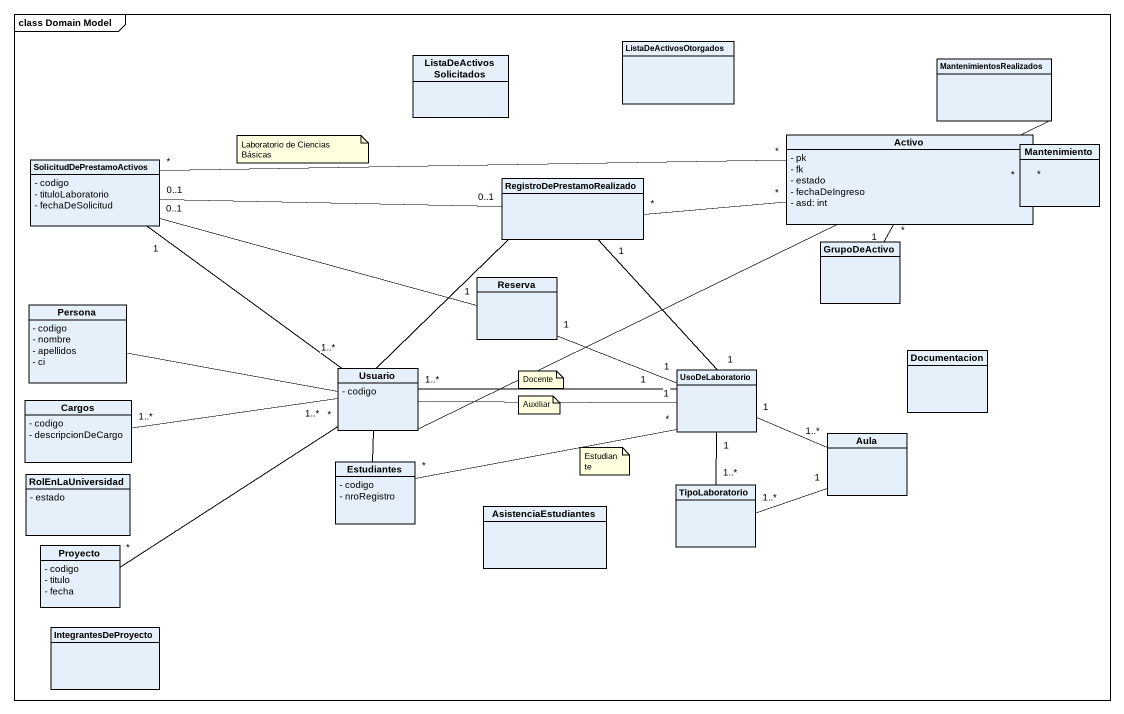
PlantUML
@startuml
mainframe class Domain Model
hide circle
hide empty members
skinparam classAttributeIconSize 0
class ListaDeActivosOtorgados
class ListaDeActivosSolicitados
class MantenimientosRealizados
class SolicitudDePrestamoActivos {
  - codigo
  - tituloLaboratorio
  - fechaDeSolicitud
}
class Activo {
  - pk
  - fk
  - estado
  - fechaDeIngreso
  - asd: int
}
class Mantenimiento
class RegistroDePrestamoRealizado
class GrupoDeActivo
class Reserva
class Persona {
  - codigo
  - nombre
  - apellidos
  - ci
}
class Usuario {
  - codigo
}
class UsoDeLaboratorio
class Documentacion
class Cargos {
  - codigo
  - descripcionDeCargo
}
class Aula
class RolEnLaUniversidad {
  - estado
}
class Estudiantes {
  - codigo
  - nroRegistro
}
class TipoLaboratorio
class AsistenciaEstudiantes
class Proyecto {
  - codigo
  - titulo
  - fecha
}
class IntegrantesDeProyecto
MantenimientosRealizados -left- Usuario
SolicitudDePrestamoActivos "0..1" -right- "0..1" RegistroDePrestamoRealizado
SolicitudDePrestamoActivos "1" -- "1..*" Usuario
Activo "*" -left- "*" SolicitudDePrestamoActivos
Activo "*" -left- "*" RegistroDePrestamoRealizado
Mantenimiento "*" -left- "*" Activo
GrupoDeActivo "*" -up- "1" Activo
Reserva "1" -left- "0..1" SolicitudDePrestamoActivos
Reserva "1" -right- "1" UsoDeLaboratorio
Usuario -up- RegistroDePrestamoRealizado
Usuario -left- Persona
Usuario -right- "1" UsoDeLaboratorio
Usuario "1..*" -right- "1" UsoDeLaboratorio
Usuario "1..*" -left- "1..*" Cargos
Usuario "*" -left- "*" Proyecto
UsoDeLaboratorio "1" -up- "1" RegistroDePrestamoRealizado
UsoDeLaboratorio "1" -- "1..*" TipoLaboratorio
Aula "1..*" -left- "1" UsoDeLaboratorio
Estudiantes -up- Usuario
Estudiantes "*" -right- "*" UsoDeLaboratorio
TipoLaboratorio "1..*" -right- "1" Aula
note as N1
  Laboratorio de Ciencias Básicas
end note
note as N2
  Docente
end note
note as N3
  Auxiliar
end note
note as N4
  Estudiante
end note
@enduml
